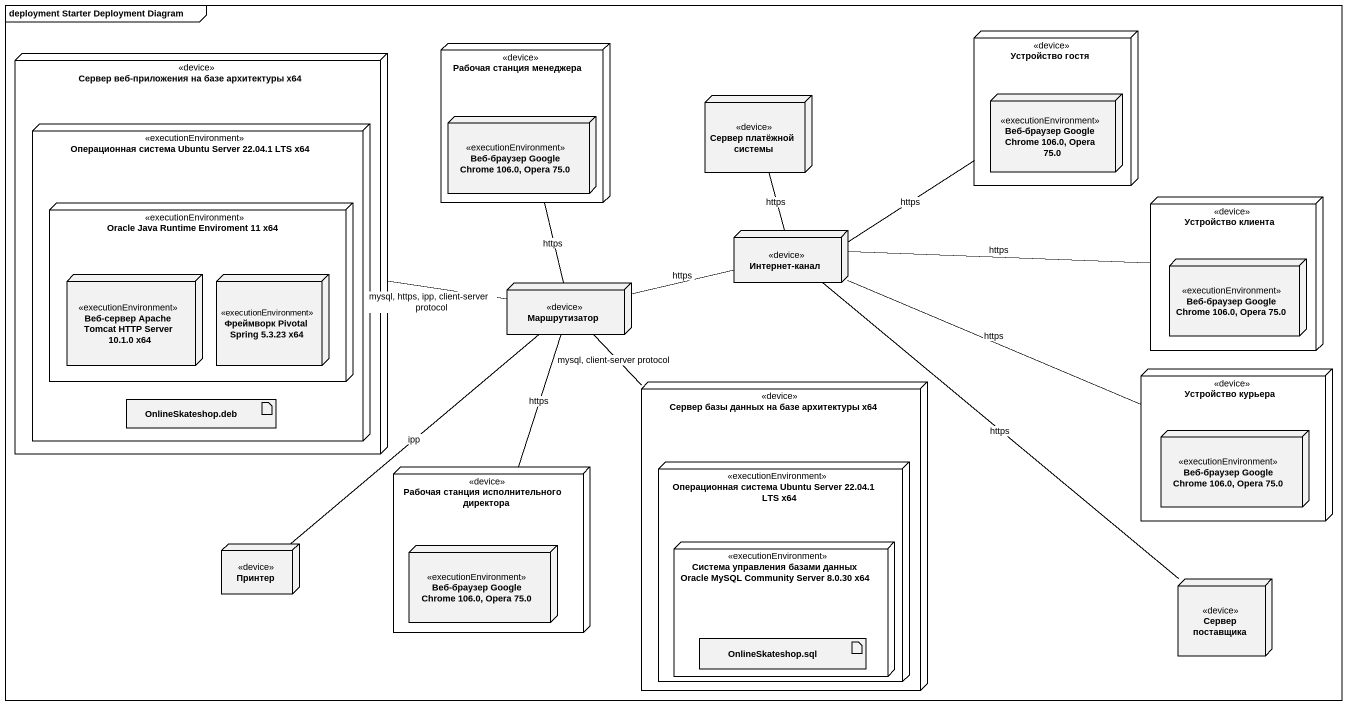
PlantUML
@startuml
mainframe deployment Starter Deployment Diagram
node "Устройство гостя" as Устройство_гостя <<device>> {
  node "Веб-браузер Google Chrome 106.0, Opera 75.0" as Веб_браузер_Google_Chrome <<executionEnvironment>>
}
node "Сервер веб-приложения на базе архитектуры x64" as Сервер_веб_приложения_на <<device>> {
  node "Операционная система Ubuntu Server 22.04.1 LTS x64" as Операционная_система_Ubuntu <<executionEnvironment>> {
    node "Oracle Java Runtime Enviroment 11 x64" as Oracle_Java_Runtime <<executionEnvironment>> {
      node "Веб-сервер Apache Tomcat HTTP Server 10.1.0 x64" as Веб_сервер_Apache_Tomcat <<executionEnvironment>>
      node "Фреймворк Pivotal Spring 5.3.23 x64" as Фреймворк_Pivotal_Spring_5 <<executionEnvironment>>
    }
    artifact "OnlineSkateshop.deb" as OnlineSkateshop_deb
  }
}
node "Рабочая станция менеджера" as Рабочая_станция_менеджера <<device>> {
  node "Веб-браузер Google Chrome 106.0, Opera 75.0" as Веб_браузер_Google_Chrome_2 <<executionEnvironment>>
}
node "Сервер платёжной системы" as Сервер_платёжной_системы <<device>>
node "Устройство клиента" as Устройство_клиента <<device>> {
  node "Веб-браузер Google Chrome 106.0, Opera 75.0" as Веб_браузер_Google_Chrome_3 <<executionEnvironment>>
}
node "Интернет-канал" as Интернет_канал <<device>>
node Маршрутизатор <<device>>
node "Устройство курьера" as Устройство_курьера <<device>> {
  node "Веб-браузер Google Chrome 106.0, Opera 75.0" as Веб_браузер_Google_Chrome_4 <<executionEnvironment>>
}
node "Сервер базы данных на базе архитектуры x64" as Сервер_базы_данных_на_базе <<device>> {
  node "Операционная система Ubuntu Server 22.04.1 LTS x64" as Операционная_система_Ubuntu_2 <<executionEnvironment>> {
    node "Система управления базами данных Oracle MySQL Community Server 8.0.30 x64" as Система_управления_базами <<executionEnvironment>> {
      artifact "OnlineSkateshop.sql" as OnlineSkateshop_sql
    }
  }
}
node "Рабочая станция исполнительного директора" as Рабочая_станция <<device>> {
  node "Веб-браузер Google Chrome 106.0, Opera 75.0" as Веб_браузер_Google_Chrome_5 <<executionEnvironment>>
}
node Принтер <<device>>
node "Сервер поставщика" as Сервер_поставщика <<device>>
Устройство_гостя -left- Интернет_канал : https
Рабочая_станция_менеджера -- Маршрутизатор : https
Сервер_платёжной_системы -- Интернет_канал : https
Интернет_канал -right- Устройство_клиента : https
Интернет_канал -left- Маршрутизатор : https
Маршрутизатор -left- Сервер_веб_приложения_на : mysql, https, ipp, client-server protocol
Маршрутизатор -- Принтер : ipp
Устройство_курьера -left- Интернет_канал : https
Сервер_базы_данных_на_базе -up- Маршрутизатор : mysql, client-server protocol
Рабочая_станция -up- Маршрутизатор : https
Сервер_поставщика -up- Интернет_канал : https
@enduml
